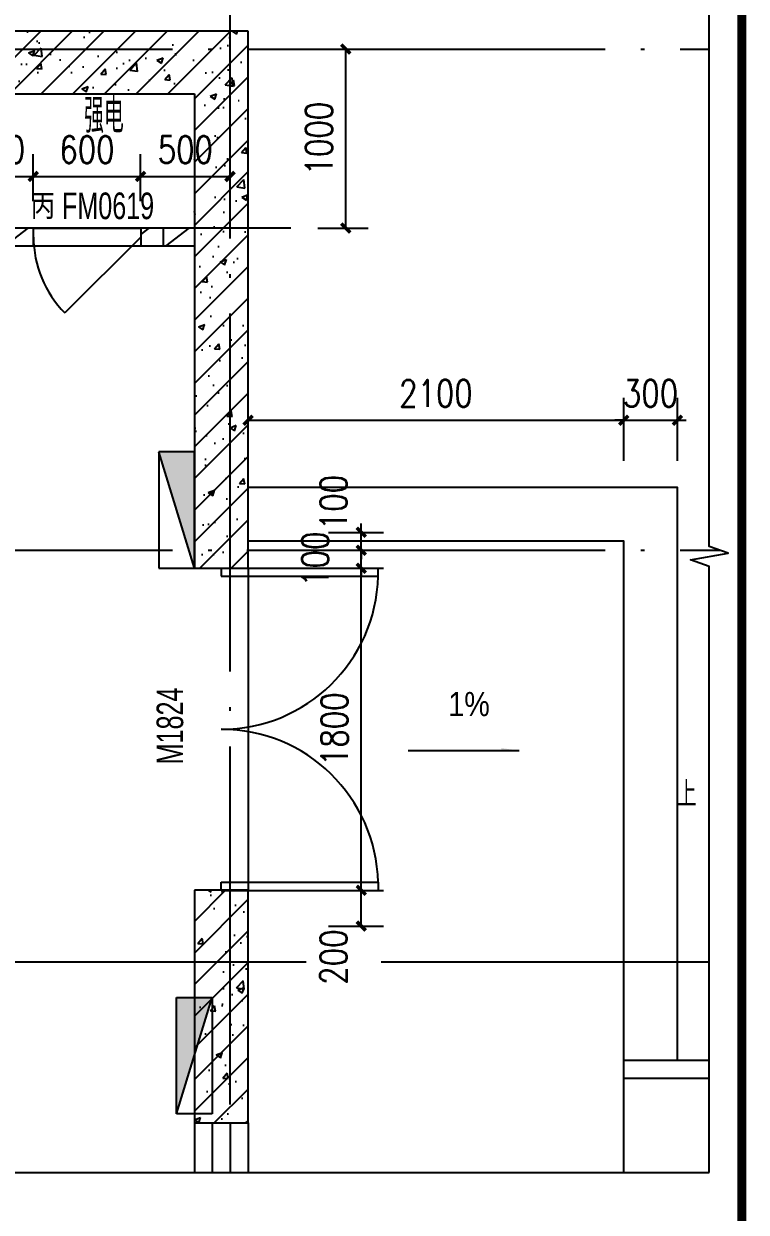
# Model space of a CAD drawing. Extents: x 718358 to 1668613, y -348838 to -159582.
# Drawn here: x 797943 to 801983, y -258261 to -251621 of the extents above; entities that cross this region are included whole.
import ezdxf

# ---------------------------------------------------------------- set-up
doc = ezdxf.new("R2010")
doc.units = 0
doc.header["$LTSCALE"] = 1000
doc.linetypes.add('DOTE', pattern=[2.42, 2, -0.2, 0.02, -0.2])
for name, color, linetype in [('VPIPE-消防', 234, 'Continuous'), ('建-可见线', 7, 'Continuous'), ('建-图框', 4, 'Continuous'), ('建-墙体', 2, 'Continuous'), ('建-尺寸', 73, 'Continuous'), ('建-幕墙', 4, 'Continuous'), ('建-影线', 8, 'Continuous'), ('建-房间名', 7, 'Continuous'), ('建-柱子', 6, 'Continuous'), ('建-符号', 3, 'Continuous'), ('建-符号说明', 7, 'Continuous'), ('建-轴网', 14, 'DOTE'), ('建-门', 4, 'Continuous'), ('建-门窗', 4, 'Continuous'), ('建-门窗-编号', 7, 'Continuous')]:
    doc.layers.add(name, color=color, linetype=linetype)
doc.styles.add('_TCH_DIM', font='gt单线西文.shx', dxfattribs={"width": 0.8, "bigfont": 'gt单线中文.shx'})
doc.styles.add('_TCH_WINDOW', font='gt单线西文.shx', dxfattribs={"height": 3.5, "bigfont": 'gt单线中文.shx'})
doc.styles.add('DIM_FONT', font='SIMPLEX.shx', dxfattribs={"width": 0.8, "bigfont": 'GBCBIG.shx'})
doc.dimstyles.new('DIMN50', dxfattribs={"dimscale": 0.5, "dimtxt": 300, "dimasz": 100, "dimexe": 250, "dimexo": 300, "dimgap": 150, "dimtad": 1, "dimdec": 0, "dimzin": 0, "dimdsep": 46, "dimtxsty": 'DIM_FONT', "dimblk": 'ARCHTICK', "dimcen": 0.09, "dimdle": 1, "dimclrt": 7, "dimazin": 2, "dimtfac": 1, "dimtdec": 0, "dimtix": 1, "dimtmove": 2, "dimatfit": 3, "dimldrblk": 'ARCHTICK', "dimfxl": 1, "dimtolj": 1, "dimtzin": 0, "dimarcsym": 0})
pattern_1 = [(0, (0, 0), (0, 175), []), (37.875, (200, 0), (-84.807639, 109.038328), []), (90, (200, 0), (-225, 1e-14), [])]
pattern_2 = [(45, (0, 0), (-88.388348, 88.388348), []), (50, (0, 0), (358.63009, -31.37607), [37.5, -412.5]), (355, (0, 0), (-69.37567, 376.09607), [30, -330]), (100.4514, (29.9, -2.6), (289.25469, 344.71977), [31.8701, -350.57106]), (46.1842, (0, 100), (533.62052, -82.7595), [56.25, -618.75]), (96.6356, (44.47, 93.1), (467.33135, 487.05894), [47.80514, -525.8565]), (351.1842, (0, 100), (467.33097, 487.0593), [45, -495]), (21, (50, 75), (298.45353, -201.30945), [37.5, -412.5]), (326, (50, 75), (121.65767, 362.57502), [30, -330]), (71.4514, (74.87, 58.22), (420.11131, 161.26525), [31.8701, -350.57106]), (37.5, (0, 0), (6.079928, 166.446927), [0, -326, 0, -335, 0, -331.25]), (7.5, (0, 0), (131.53477, 197.205856), [0, -191, 0, -318.5, 0, -126.25]), (327.5, (-111.5, 0), (266.911218, -11.277436), [0, -125, 0, -390, 0, -517.5]), (317.5, (-161.5, 0), (291.593085, 50.05249), [0, -162.5, 0, -259, 0, -367.5])]

# ---------------------------------------------------------------- blocks, each defined once
blk = doc.blocks.new('$TwtSys$00000434')
for p, q in [((-0.5, 0.5), (-0.5, -0.5)), ((-0.5, -0.5), (0.5, 0.5)), ((0.5, 0.5), (-0.5, 0.5)), ((0.5, -0.5), (0.5, 0.5)), ((-0.5, -0.5), (0.5, -0.5))]:
    blk.add_line(p, q)
blk.add_solid([(0.5, -0.5), (0.5, 0.5), (-0.5, -0.5)])
blk = doc.blocks.new('A$C25EF175E')
at = {"layer": 'VPIPE-消防', "color": 234, "xscale": -650, "yscale": 200, "zscale": 650, "rotation": 180}
blk.add_blockref('$TwtSys$00000434', (325, 100), dxfattribs=at)
blk = doc.blocks.new('_ArchTick')
at = {"color": 0, "linetype": 'ByBlock', "const_width": 0.4}
blk.add_lwpolyline([(-0.5, -0.5), (0.5, 0.5)], dxfattribs=at)
blk = doc.blocks.new('*D580')
at = {"layer": 'Defpoints', "color": 0, "transparency": 16777216}
for p in [(799436.9, -251762.4), (799743.6, -251762.4), (799436.9, -252762.4)]:
    blk.add_point(p, dxfattribs=at)
at = {"layer": '建-尺寸', "color": 0, "lineweight": -2, "transparency": 16777216}
for p, q in [((799586.9, -251762.4), (799868.6, -251762.4)), ((799743.6, -252762.9), (799743.6, -251761.9)), ((799586.9, -252762.4), (799868.6, -252762.4))]:
    blk.add_line(p, q, dxfattribs=at)
at = {"layer": '建-尺寸', "color": 0, "lineweight": -2, "transparency": 16777216, "xscale": 50, "yscale": 50, "zscale": 50}
for p, rotation in [((799743.6, -251762.4), 90), ((799743.6, -252762.4), 270)]:
    blk.add_blockref('_ArchTick', p, dxfattribs=dict(at, rotation=rotation))
at = {"layer": '建-尺寸', "color": 7, "transparency": 16777216, "insert": (799593.6, -252262.4), "char_height": 150, "attachment_point": 5, "rotation": 90, "style": 'DIM_FONT'}
blk.add_mtext('\\A1;1000', dxfattribs=at)
blk = doc.blocks.new('*D581')
at = {"layer": 'Defpoints', "color": 0, "transparency": 16777216}
for p in [(799497.5, -256462.8), (799830.3, -256462.8), (799497.5, -256662.4)]:
    blk.add_point(p, dxfattribs=at)
at = {"layer": '建-尺寸', "color": 0, "lineweight": -2, "transparency": 16777216}
for p, q in [((799647.5, -256462.8), (799955.3, -256462.8)), ((799830.3, -256662.9), (799830.3, -256462.3)), ((799647.5, -256662.4), (799955.3, -256662.4))]:
    blk.add_line(p, q, dxfattribs=at)
at = {"layer": '建-尺寸', "color": 0, "lineweight": -2, "transparency": 16777216, "xscale": 50, "yscale": 50, "zscale": 50}
for p, rotation in [((799830.3, -256462.8), 90), ((799830.3, -256662.4), 270)]:
    blk.add_blockref('_ArchTick', p, dxfattribs=dict(at, rotation=rotation))
at = {"layer": '建-尺寸', "color": 7, "transparency": 16777216, "insert": (799675.3, -256835.9), "char_height": 150, "attachment_point": 5, "rotation": 90, "style": 'DIM_FONT'}
blk.add_mtext('\\A1;200', dxfattribs=at)
blk = doc.blocks.new('*D582')
at = {"layer": 'Defpoints', "color": 0, "transparency": 16777216}
for p in [(799497.5, -254662.4), (799830.3, -254662.4), (799497.5, -256462.8)]:
    blk.add_point(p, dxfattribs=at)
at = {"layer": '建-尺寸', "color": 0, "lineweight": -2, "transparency": 16777216}
for p, q in [((799647.5, -254662.4), (799955.3, -254662.4)), ((799830.3, -256463.3), (799830.3, -254661.9)), ((799647.5, -256462.8), (799955.3, -256462.8))]:
    blk.add_line(p, q, dxfattribs=at)
at = {"layer": '建-尺寸', "color": 0, "lineweight": -2, "transparency": 16777216, "xscale": 50, "yscale": 50, "zscale": 50}
for p, rotation in [((799830.3, -254662.4), 90), ((799830.3, -256462.8), 270)]:
    blk.add_blockref('_ArchTick', p, dxfattribs=dict(at, rotation=rotation))
at = {"layer": '建-尺寸', "color": 7, "transparency": 16777216, "insert": (799680.3, -255562.6), "char_height": 150, "attachment_point": 5, "rotation": 90, "style": 'DIM_FONT'}
blk.add_mtext('\\A1;1800', dxfattribs=at)
blk = doc.blocks.new('*D583')
at = {"layer": 'Defpoints', "color": 0, "transparency": 16777216}
for p in [(799497.5, -254562.4), (799830.3, -254562.4), (799497.5, -254662.4)]:
    blk.add_point(p, dxfattribs=at)
at = {"layer": '建-尺寸', "color": 0, "lineweight": -2, "transparency": 16777216}
for p, q in [((799830.3, -254562.4), (799830.3, -254512.4)), ((799647.5, -254562.4), (799955.3, -254562.4)), ((799830.3, -254662.4), (799830.3, -254562.4)), ((799647.5, -254662.4), (799955.3, -254662.4)), ((799830.3, -254662.4), (799830.3, -254712.4))]:
    blk.add_line(p, q, dxfattribs=at)
at = {"layer": '建-尺寸', "color": 0, "lineweight": -2, "transparency": 16777216, "xscale": 50, "yscale": 50, "zscale": 50}
for p, rotation in [((799830.3, -254562.4), 270), ((799830.3, -254662.4), 90)]:
    blk.add_blockref('_ArchTick', p, dxfattribs=dict(at, rotation=rotation))
at = {"layer": '建-尺寸', "color": 7, "transparency": 16777216, "insert": (799572.8, -254612.4), "char_height": 150, "attachment_point": 5, "rotation": 90, "style": 'DIM_FONT'}
blk.add_mtext('\\A1;100', dxfattribs=at)
blk = doc.blocks.new('*D584')
at = {"layer": 'Defpoints', "color": 0, "transparency": 16777216}
for p in [(799497.5, -254462.4), (799830.3, -254462.4), (799497.5, -254562.4)]:
    blk.add_point(p, dxfattribs=at)
at = {"layer": '建-尺寸', "color": 0, "lineweight": -2, "transparency": 16777216}
for p, q in [((799647.5, -254462.4), (799955.3, -254462.4)), ((799830.3, -254462.4), (799830.3, -254412.4)), ((799830.3, -254562.4), (799830.3, -254462.4)), ((799647.5, -254562.4), (799955.3, -254562.4)), ((799830.3, -254562.4), (799830.3, -254612.4))]:
    blk.add_line(p, q, dxfattribs=at)
at = {"layer": '建-尺寸', "color": 0, "lineweight": -2, "transparency": 16777216, "xscale": 50, "yscale": 50, "zscale": 50}
for p, rotation in [((799830.3, -254462.4), 270), ((799830.3, -254562.4), 90)]:
    blk.add_blockref('_ArchTick', p, dxfattribs=dict(at, rotation=rotation))
at = {"layer": '建-尺寸', "color": 7, "transparency": 16777216, "insert": (799675.3, -254295.9), "char_height": 150, "attachment_point": 5, "rotation": 90, "style": 'DIM_FONT'}
blk.add_mtext('\\A1;100', dxfattribs=at)
blk = doc.blocks.new('*D607')
at = {"layer": 'Defpoints', "color": 0, "transparency": 16777216}
for p in [(797996.5, -252473.8), (797596.5, -252762.4), (797996.5, -252762.4)]:
    blk.add_point(p, dxfattribs=at)
at = {"layer": '建-尺寸', "color": 0, "lineweight": -2, "transparency": 16777216}
for p, q in [((797596.5, -252612.4), (797596.5, -252348.8)), ((797996.5, -252612.4), (797996.5, -252348.8)), ((797596.5, -252473.8), (797546.5, -252473.8)), ((797596.5, -252473.8), (797996.5, -252473.8)), ((797996.5, -252473.8), (798046.5, -252473.8))]:
    blk.add_line(p, q, dxfattribs=at)
at = {"layer": '建-尺寸', "color": 0, "lineweight": -2, "transparency": 16777216, "xscale": 50, "yscale": 50, "zscale": 50}
blk.add_blockref('_ArchTick', (797596.5, -252473.8), dxfattribs=at)
at = {"layer": '建-尺寸', "color": 0, "lineweight": -2, "transparency": 16777216, "xscale": 50, "yscale": 50, "zscale": 50, "rotation": 180}
blk.add_blockref('_ArchTick', (797996.5, -252473.8), dxfattribs=at)
at = {"layer": '建-尺寸', "color": 7, "transparency": 16777216, "insert": (797796.5, -252323.8), "char_height": 150, "attachment_point": 5, "style": 'DIM_FONT'}
blk.add_mtext('\\A1;400', dxfattribs=at)
blk = doc.blocks.new('*D608')
at = {"layer": 'Defpoints', "color": 0, "transparency": 16777216}
for p in [(798596.5, -252473.8), (797996.5, -252762.4), (798596.5, -252762.4)]:
    blk.add_point(p, dxfattribs=at)
at = {"layer": '建-尺寸', "color": 0, "lineweight": -2, "transparency": 16777216}
for p, q in [((797996.5, -252612.4), (797996.5, -252348.8)), ((798596.5, -252612.4), (798596.5, -252348.8)), ((797996, -252473.8), (798597, -252473.8))]:
    blk.add_line(p, q, dxfattribs=at)
at = {"layer": '建-尺寸', "color": 0, "lineweight": -2, "transparency": 16777216, "xscale": 50, "yscale": 50, "zscale": 50, "rotation": 180}
blk.add_blockref('_ArchTick', (797996.5, -252473.8), dxfattribs=at)
at = {"layer": '建-尺寸', "color": 0, "lineweight": -2, "transparency": 16777216, "xscale": 50, "yscale": 50, "zscale": 50}
blk.add_blockref('_ArchTick', (798596.5, -252473.8), dxfattribs=at)
at = {"layer": '建-尺寸', "color": 7, "transparency": 16777216, "insert": (798296.5, -252323.8), "char_height": 150, "attachment_point": 5, "style": 'DIM_FONT'}
blk.add_mtext('\\A1;600', dxfattribs=at)
blk = doc.blocks.new('*D609')
at = {"layer": 'Defpoints', "color": 0, "transparency": 16777216}
for p in [(799096.6, -252473.8), (798596.5, -252762.4), (799096.6, -252762.4)]:
    blk.add_point(p, dxfattribs=at)
at = {"layer": '建-尺寸', "color": 0, "lineweight": -2, "transparency": 16777216}
for p, q in [((798596.5, -252612.4), (798596.5, -252348.8)), ((799096.6, -252612.4), (799096.6, -252348.8)), ((798596, -252473.8), (799097.1, -252473.8))]:
    blk.add_line(p, q, dxfattribs=at)
at = {"layer": '建-尺寸', "color": 0, "lineweight": -2, "transparency": 16777216, "xscale": 50, "yscale": 50, "zscale": 50, "rotation": 180}
blk.add_blockref('_ArchTick', (798596.5, -252473.8), dxfattribs=at)
at = {"layer": '建-尺寸', "color": 0, "lineweight": -2, "transparency": 16777216, "xscale": 50, "yscale": 50, "zscale": 50}
blk.add_blockref('_ArchTick', (799096.6, -252473.8), dxfattribs=at)
at = {"layer": '建-尺寸', "color": 7, "transparency": 16777216, "insert": (798846.5, -252323.8), "char_height": 150, "attachment_point": 5, "style": 'DIM_FONT'}
blk.add_mtext('\\A1;500', dxfattribs=at)
blk = doc.blocks.new('*D626')
at = {"layer": 'Defpoints', "color": 0, "transparency": 16777216}
for p in [(801297.8, -253836), (799197.8, -254212.1), (801297.8, -254212.1)]:
    blk.add_point(p, dxfattribs=at)
at = {"layer": '建-尺寸', "color": 0, "lineweight": -2, "transparency": 16777216}
for p, q in [((799197.8, -254062.1), (799197.8, -253711)), ((801297.8, -254062.1), (801297.8, -253711)), ((799197.3, -253836), (801298.3, -253836))]:
    blk.add_line(p, q, dxfattribs=at)
at = {"layer": '建-尺寸', "color": 0, "lineweight": -2, "transparency": 16777216, "xscale": 50, "yscale": 50, "zscale": 50, "rotation": 180}
blk.add_blockref('_ArchTick', (799197.8, -253836), dxfattribs=at)
at = {"layer": '建-尺寸', "color": 0, "lineweight": -2, "transparency": 16777216, "xscale": 50, "yscale": 50, "zscale": 50}
blk.add_blockref('_ArchTick', (801297.8, -253836), dxfattribs=at)
at = {"layer": '建-尺寸', "color": 7, "transparency": 16777216, "insert": (800247.8, -253686), "char_height": 150, "attachment_point": 5, "style": 'DIM_FONT'}
blk.add_mtext('\\A1;2100', dxfattribs=at)
blk = doc.blocks.new('*D627')
at = {"layer": 'Defpoints', "color": 0, "transparency": 16777216}
for p in [(801597.8, -253836), (801297.8, -254212.1), (801597.8, -254212.1)]:
    blk.add_point(p, dxfattribs=at)
at = {"layer": '建-尺寸', "color": 0, "lineweight": -2, "transparency": 16777216}
for p, q in [((801297.8, -254062.1), (801297.8, -253711)), ((801597.8, -254062.1), (801597.8, -253711)), ((801297.8, -253836), (801247.8, -253836)), ((801297.8, -253836), (801597.8, -253836)), ((801597.8, -253836), (801647.8, -253836))]:
    blk.add_line(p, q, dxfattribs=at)
at = {"layer": '建-尺寸', "color": 0, "lineweight": -2, "transparency": 16777216, "xscale": 50, "yscale": 50, "zscale": 50}
blk.add_blockref('_ArchTick', (801297.8, -253836), dxfattribs=at)
at = {"layer": '建-尺寸', "color": 0, "lineweight": -2, "transparency": 16777216, "xscale": 50, "yscale": 50, "zscale": 50, "rotation": 180}
blk.add_blockref('_ArchTick', (801597.8, -253836), dxfattribs=at)
at = {"layer": '建-尺寸', "color": 7, "transparency": 16777216, "insert": (801447.8, -253686), "char_height": 150, "attachment_point": 5, "style": 'DIM_FONT'}
blk.add_mtext('\\A1;300', dxfattribs=at)

msp = doc.modelspace()

# ---------------------------------------------------------------- hatches: boundary and pattern name
at = {"layer": '建-影线'}
h = msp.add_hatch(dxfattribs=at)
h.set_pattern_fill('钢筋混凝土', color=256, scale=50, style=0)
h.set_pattern_definition(pattern_2)
h.paths.add_polyline_path([(799197.5, -251662.4), (796697.5, -251662.4), (796697.5, -252012.4), (798897.5, -252012.4), (798897.5, -254662.4), (799197.5, -254662.4)])
h = msp.add_hatch(dxfattribs=at)
h.set_pattern_fill('空心砖', color=256, scale=50, style=0)
h.set_pattern_definition(pattern_1)
h.paths.add_polyline_path([(797797.5, -252862.4), (797997.5, -252862.4), (797997.5, -252762.4), (797797.5, -252762.4), (797764.2, -252795.8)])
h = msp.add_hatch(dxfattribs=at)
h.set_pattern_fill('空心砖', color=256, scale=50, style=0)
h.set_pattern_definition(pattern_1)
h.paths.add_polyline_path([(798897.5, -252862.4), (798897.5, -252762.4), (798597.5, -252762.4), (798597.5, -252862.4)])
h = msp.add_hatch(dxfattribs=at)
h.set_pattern_fill('空心砖', color=256, scale=50, style=0)
h.set_pattern_definition(pattern_1)
h.paths.add_polyline_path([(799197.5, -254662.4), (798897.5, -254662.4), (798897.5, -254662.8), (799197.5, -254662.8)])
h = msp.add_hatch(dxfattribs=at)
h.set_pattern_fill('钢筋混凝土', color=256, scale=50, style=0)
h.set_pattern_definition(pattern_2)
h.paths.add_polyline_path([(799197.5, -256462.4), (798897.5, -256462.4), (798897.5, -257762.4), (799197.5, -257762.4)])
at = {"layer": '建-符号'}
msp.add_hatch(color=256, dxfattribs=at).paths.add_polyline_path([(800712.7, -255681.4), (800612.7, -255681.4), (800612.7, -255668)])

# ---------------------------------------------------------------- linework, layer by layer
at = {"layer": '建-可见线'}
for p, q in [((801297.8, -257412.1), (801776.4, -257412.1)), ((801297.8, -257512.1), (801776.4, -257512.1))]:
    msp.add_line(p, q, dxfattribs=at)
for points in [[(801597.8, -257412.1), (801597.8, -254212.1), (799197.8, -254212.1)], [(801297.8, -258039.6), (801297.8, -254512.1), (799197.8, -254512.1)]]:
    msp.add_lwpolyline(points, dxfattribs=at)
at = {"layer": '建-图框', "const_width": 50}
msp.add_lwpolyline([(751158.1, -262794.4), (801958.1, -262794.4), (801958.1, -234094.4), (751158.1, -234094.4)], close=True, dxfattribs=at)
at = {"layer": '建-墙体'}
for p, q in [((797997.5, -252762.4), (797797.5, -252762.4)), ((797997.5, -252862.4), (797997.5, -252762.4)), ((798897.5, -252762.4), (798597.5, -252762.4)), ((798597.5, -252762.4), (798597.5, -252862.4)), ((797797.5, -252862.4), (797997.5, -252862.4)), ((798597.5, -252862.4), (798897.5, -252862.4)), ((798897.5, -254662.4), (798897.5, -254662.8)), ((798897.5, -254662.8), (799197.5, -254662.8)), ((799197.5, -254662.8), (799197.5, -254662.4))]:
    msp.add_line(p, q, dxfattribs=at)
at = {"layer": '建-幕墙'}
for p, q in [((798897.5, -257762.4), (798897.5, -258039.6)), ((798997.5, -257762.4), (798997.5, -258039.6)), ((799097.5, -257762.4), (799097.5, -258039.6)), ((799197.5, -257762.4), (799197.5, -258039.6))]:
    msp.add_line(p, q, dxfattribs=at)
at = {"layer": '建-柱子'}
for p, q in [((799197.5, -251662.4), (796697.5, -251662.4)), ((799197.5, -254662.4), (799197.5, -251662.4)), ((796697.5, -252012.4), (798897.5, -252012.4)), ((798897.5, -252012.4), (798897.5, -254662.4)), ((798897.5, -254662.4), (799197.5, -254662.4)), ((799197.5, -256462.4), (798897.5, -256462.4)), ((798897.5, -256462.4), (798897.5, -257762.4)), ((799197.5, -257762.4), (799197.5, -256462.4)), ((798897.5, -257762.4), (799197.5, -257762.4))]:
    msp.add_line(p, q, dxfattribs=at)
at = {"layer": '建-符号'}
for points in [[(801776.4, -258039.6), (801776.4, -254653.4), (801671.4, -254615.2), (801881.4, -254578.2), (801776.4, -254540.9), (801776.4, -251154.7)], [(800093.1, -255681.4), (800712.7, -255681.4)], [(787094.2, -258039.6), (794379.1, -258039.6), (794417.3, -257934.6), (794454.3, -258144.6), (794491.6, -258039.6), (801776.4, -258039.6)]]:
    msp.add_lwpolyline(points, dxfattribs=at)
msp.add_lwpolyline([(801634, -255908.4, 0, 0, 0), (801285.8, -255908.4, 40, 0, 0), (801135.8, -255908.4, 0, 0, 0)], format="xyseb", dxfattribs=at)
at = {"layer": '建-轴网'}
for p, q in [((799097.6, -257659.6), (799097.6, -251154.7)), ((787094.2, -251762.4), (801776.4, -251762.4)), ((799436.9, -252762.4), (787912.5, -252762.4)), ((787094.2, -254562.4), (801837, -254562.4)), ((787841.8, -256862.4), (801776.4, -256862.4))]:
    msp.add_line(p, q, dxfattribs=at)
at = {"layer": '建-门'}
for p, q in [((797997.5, -252762.4), (798597.5, -252762.4)), ((797997.5, -252862.4), (798597.5, -252862.4)), ((798597.5, -252812.4), (798173.2, -253236.7))]:
    msp.add_line(p, q, dxfattribs=at)
msp.add_arc((798597.5, -252812.4), 600, 180, 225, dxfattribs=at)
at = {"layer": '建-门窗'}
for p, q in [((799047.5, -254662.8), (799925, -254662.8)), ((799047.5, -254662.8), (799047.5, -254707.8)), ((799197.5, -254662.8), (799197.5, -256462.8)), ((799925, -254707.8), (799925, -254662.8)), ((799047.5, -254707.8), (799925, -254707.8)), ((799047.5, -256417.8), (799925, -256417.8)), ((799047.5, -256462.8), (799047.5, -256417.8)), ((799925, -256417.8), (799925, -256462.8)), ((799047.5, -256462.8), (799925, -256462.8))]:
    msp.add_line(p, q, dxfattribs=at)
for centre, start, end in [((799047.5, -254685.3), 270, 358.53072), ((799047.5, -256440.3), 1.46928, 90)]:
    msp.add_arc(centre, 877.5, start, end, dxfattribs=at)

# ---------------------------------------------------------------- block references
at = {"xscale": -1, "rotation": 270}
msp.add_blockref('A$C25EF175E', (798697.5, -254662.4), dxfattribs=at)
at = {"rotation": 90}
msp.add_blockref('A$C25EF175E', (798997.5, -257712.4), dxfattribs=at)

# ---------------------------------------------------------------- texts
at = {"layer": '建-房间名', "style": 'DIM_FONT', "width": 0.8}
msp.add_text('强电', height=192.91, dxfattribs=at).set_placement((798280.3, -252230.4))
at = {"layer": '建-符号', "style": '_TCH_DIM', "width": 0.888889}
msp.add_text('1%', height=135, dxfattribs=at).set_placement((800317, -255489.3, 0))
at = {"layer": '建-符号说明', "style": '_TCH_DIM', "width": 0.8}
msp.add_text('上', height=143.3, dxfattribs=at).set_placement((801597.5, -255995.9))
at = {"layer": '建-门窗-编号', "style": '_TCH_WINDOW'}
msp.add_text('丙', height=143.3, rotation=0, dxfattribs=at).set_placement((797982, -252712.4))
at = {"layer": '建-门窗-编号', "style": '_TCH_WINDOW', "width": 0.705882}
for s, rotation, p in [('FM0619', 0, (798157, -252712.4)), ('M1824', 90, (798834.4, -255758.8))]:
    msp.add_text(s, height=148.75, rotation=rotation, dxfattribs=at).set_placement(p)

# ---------------------------------------------------------------- dimensions: what is measured, and where the dimension line sits
at = {"layer": '建-尺寸'}
for p1, p2, distance, picture, middle in [((799436.9, -252762.4), (799436.9, -251762.4), -306.7, '*D580', (799593.6, -252262.4)), ((797596.5, -252762.4), (797996.5, -252762.4), 288.6, '*D607', (797796.5, -252323.8)), ((797996.5, -252762.4), (798596.5, -252762.4), 288.6, '*D608', (798296.5, -252323.8)), ((798596.5, -252762.4), (799096.6, -252762.4), 288.6, '*D609', (798846.5, -252323.8)), ((799197.8, -254212.1), (801297.8, -254212.1), 376.1, '*D626', (800247.8, -253686)), ((801297.8, -254212.1), (801597.8, -254212.1), 376.1, '*D627', (801447.8, -253686)), ((799497.5, -256462.8), (799497.5, -254662.4), -332.8, '*D582', (799680.3, -255562.6))]:
    dim = msp.add_aligned_dim(p1=p1, p2=p2, distance=distance, dimstyle='DIMN50', dxfattribs=at)
    dim.commit()
    dim.dimension.update_dxf_attribs({"geometry": picture, "text_midpoint": middle})
for base, p1, p2, picture, middle in [((799830.3, -254462.4), (799497.5, -254562.4), (799497.5, -254462.4), '*D584', (799675.3, -254295.9)), ((799830.3, -254562.4), (799497.5, -254662.4), (799497.5, -254562.4), '*D583', (799572.8, -254612.4)), ((799830.3, -256462.8), (799497.5, -256662.4), (799497.5, -256462.8), '*D581', (799675.3, -256835.9))]:
    dim = msp.add_linear_dim(base=base, p1=p1, p2=p2, angle=90, dimstyle='DIMN50', dxfattribs=at)
    dim.commit()
    dim.dimension.update_dxf_attribs({"geometry": picture, "text_midpoint": middle, "dimtype": 161})

doc.saveas('drawing.dxf')
